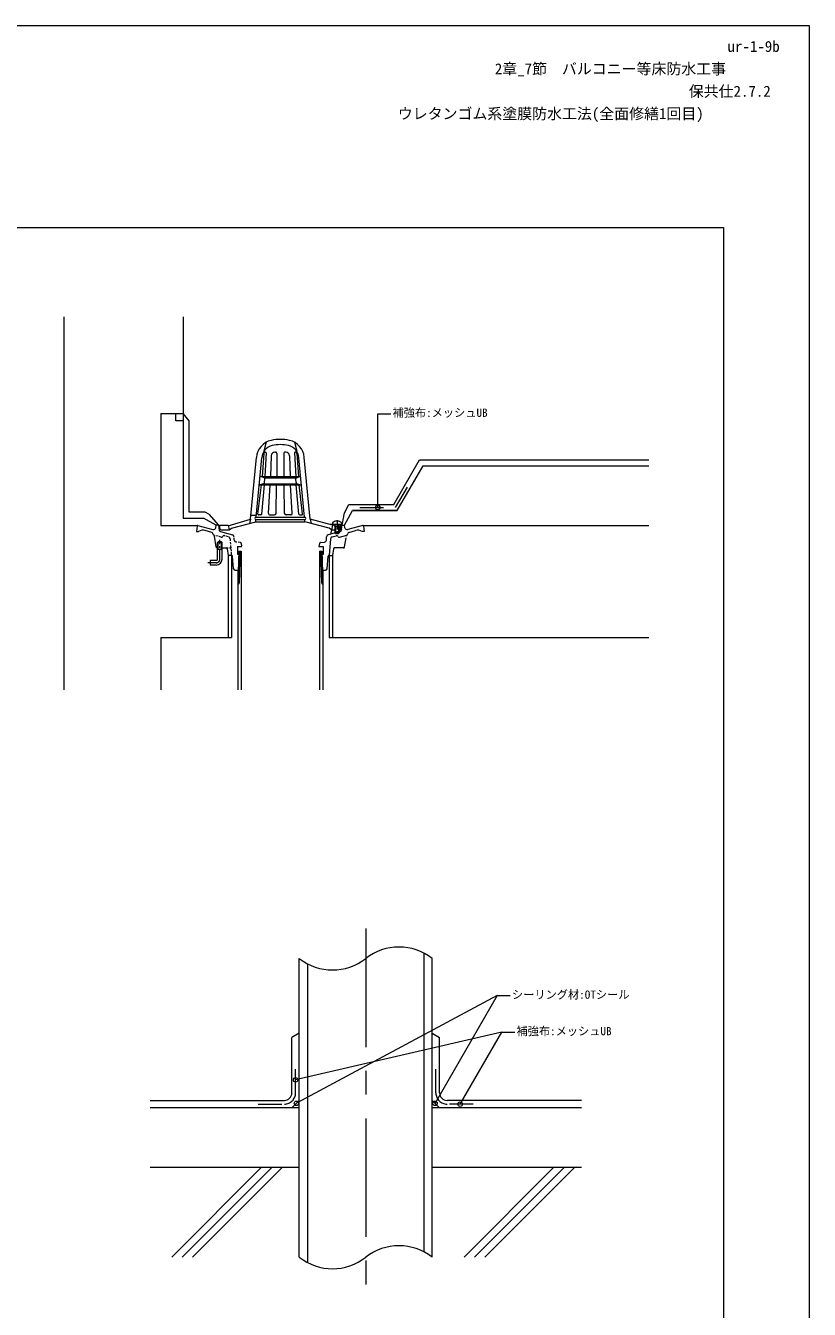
# Model space of a CAD drawing. Units: millimetres, scale not verified. Extents: x -105 to 105, y -148 to 149.
# Drawn here: x 0.1 to 105.1, y -23.3 to 148.5 of the extents above; entities that cross this region are included whole.
import ezdxf
from ezdxf.enums import TextEntityAlignment as Align

# ---------------------------------------------------------------- set-up
doc = ezdxf.new("R2010")
doc.units = ezdxf.units.MM
doc.header["$LTSCALE"] = 0.25
for name, pattern in [('CHAIN1', [8, 5, -1, 1, -1]), ('DASHED1', [1.8, 1.2, -0.6]), ('DOUBLE_CHAIN1', [8.8, 5, -1, 0.6, -0.6, 0.6, -1]), ('USER1', [19.05, 12.7, -6.35]), ('USER2', [101.6, 63.5, -12.7, 12.7, -12.7])]:
    doc.linetypes.add(name, pattern=pattern)
for name, color, linetype, lineweight in [('0-1_WAKU', 7, 'Continuous', 18), ('0-3_KUTAI', 3, 'Continuous', 18), ('0-4_BOUSUI', 1, 'Continuous', 18), ('0-5_MOJI', 7, 'Continuous', 18), ('0-6_HATCH', 9, 'Continuous', 18), ('0-7_KANAMONO', 4, 'Continuous', 18), ('0-8_kijun', 1, 'USER2', 18), ('0-9_bousui2', 7, 'USER1', 9), ('0-A_vp', 253, 'Continuous', 18)]:
    doc.layers.add(name, color=color, linetype=linetype, lineweight=lineweight)
doc.styles.add('ＭＳ ゴシック', font='')
doc.styles.get('ＭＳ ゴシック').set_extended_font_data('MS Gothic')

msp = doc.modelspace()

# ---------------------------------------------------------------- linework, layer by layer
at = {"layer": '0-1_WAKU'}
for points in [[(-104.9439, -148.4902), (105.0561, -148.4902), (105.0561, 148.5098), (-104.9439, 148.5098)], [(-90.7439, 121.5098), (93.5561, 121.5098), (93.5561, -127.4902), (-90.7439, -127.4902)]]:
    msp.add_lwpolyline(points, close=True, dxfattribs=at)
at = {"layer": '0-3_KUTAI'}
for p, q in [((5.1778, 109.5098), (5.1778, 59.5941)), ((21.1778, 109.5098), (21.1778, 82.5941)), ((18.1778, 96.5941), (18.1778, 81.5941)), ((18.1778, 96.5941), (21.1778, 96.5941)), ((21.1778, 82.5941), (23.8867, 82.5941)), ((25.5778, 81.6177), (23.8867, 82.5941)), ((42.7778, 81.6177), (43.8433, 83.5941)), ((18.1778, 81.5941), (23.1161, 81.5941)), ((45.2396, 81.5941), (83.5561, 81.5941)), ((18.1778, 66.5941), (27.6278, 66.5941)), ((18.1778, 66.5941), (18.1778, 59.5941)), ((40.7279, 66.5941), (83.5561, 66.5941)), ((36.7202, 3.62), (16.7202, 3.62)), ((74.5202, 3.62), (54.5202, 3.62)), ((36.7202, -4.38), (16.7202, -4.38)), ((74.5202, -4.38), (54.5202, -4.38))]:
    msp.add_line(p, q, dxfattribs=at)
for points in [[(21.1778, 95.5941), (20.1778, 95.5941), (20.1778, 96.5941)], [(49.8433, 83.5941), (53.3074, 89.5941), (83.5561, 89.5941)], [(49.8433, 83.5941), (43.8433, 83.5941), (49.8433, 83.5941)]]:
    msp.add_lwpolyline(points, dxfattribs=at)
at = {"layer": '0-4_BOUSUI'}
for p, q in [((21.9778, 95.5941), (21.1778, 96.5941)), ((24.6207, 83.0941), (25.8778, 81.6177)), ((42.4778, 81.6177), (42.7666, 83.2828)), ((36.7202, 13.62), (35.7202, 13.0427)), ((35.7202, 5.62), (35.7202, 13.0427)), ((54.5202, 13.62), (55.5202, 13.0427)), ((55.5202, 5.62), (55.5202, 13.0427)), ((16.7202, 4.62), (34.7202, 4.62)), ((36.7202, 4.62), (35.7202, 3.62)), ((54.5202, 4.62), (55.5202, 3.62)), ((74.5202, 4.62), (56.5202, 4.62))]:
    msp.add_line(p, q, dxfattribs=at)
for points in [[(24.6207, 83.0941), (24.1011, 83.3941), (21.9778, 83.3941), (21.9778, 95.5941)], [(42.7666, 83.2828), (43.3657, 84.3941), (49.3814, 84.3941), (52.8455, 90.3941), (83.5561, 90.3941)]]:
    msp.add_lwpolyline(points, dxfattribs=at)
for centre, start, end in [((34.7202, 5.62), 270, 0), ((56.5202, 5.62), 180, 270)]:
    msp.add_arc(centre, 1, start, end, dxfattribs=at)
at = {"layer": '0-5_MOJI'}
for p, q in [((47.2278, 96.5592), (48.9865, 96.5592)), ((47.2278, 83.9941), (47.2278, 96.5592)), ((63.2316, 18.65), (36.3327, 4.2326)), ((63.2316, 18.65), (54.9077, 4.2326)), ((63.2316, 18.65), (64.9903, 18.65)), ((63.8358, 13.7599), (65.5945, 13.7599))]:
    msp.add_line(p, q, dxfattribs=at)
msp.add_lwpolyline([(58.2702, 4.12), (63.8358, 13.7599), (36.2202, 7.37)], dxfattribs=at)
for centre in [(47.2278, 83.9941), (36.2202, 7.37), (36.3327, 4.2326), (54.9077, 4.2326), (58.2702, 4.12)]:
    msp.add_circle(centre, 0.3, dxfattribs=at)
at = {"layer": '0-6_HATCH'}
for p, q in [((19.6319, -16.38), (31.6319, -4.38)), ((21.0319, -16.38), (33.0319, -4.38)), ((22.4319, -16.38), (34.4319, -4.38)), ((58.7942, -16.38), (70.7942, -4.38)), ((60.1942, -16.38), (72.1942, -4.38)), ((61.5942, -16.38), (73.5942, -4.38))]:
    msp.add_line(p, q, dxfattribs=at)
at = {"layer": '0-7_KANAMONO'}
for p, q in [((31.9648, 91.2317), (31.7498, 88.1677)), ((32.2778, 92.7318), (31.9778, 91.5287)), ((32.2723, 91.3124), (32.1068, 88.1677)), ((32.1643, 91.4177), (32.1724, 91.4177)), ((33.4606, 91.4177), (33.5256, 91.4177)), ((33.7256, 91.2155), (33.6922, 88.1677)), ((34.6301, 91.2155), (34.6635, 88.1677)), ((34.8951, 91.4177), (34.8301, 91.4177)), ((36.0778, 92.7318), (36.3778, 91.5287)), ((36.0834, 91.3124), (36.2489, 88.1677)), ((36.1914, 91.4177), (36.1832, 91.4177)), ((36.3909, 91.2317), (36.6059, 88.1677)), ((30.1996, 82.4274), (30.989, 90.7158)), ((30.9198, 82.6917), (31.6873, 90.6669)), ((32.9609, 90.9352), (32.8638, 88.1677)), ((35.3948, 90.9352), (35.4919, 88.1677)), ((37.4359, 82.6917), (36.6684, 90.6669)), ((38.1561, 82.4274), (37.3667, 90.7158)), ((31.5107, 88.1417), (36.845, 88.1417)), ((31.9397, 88.0328), (31.5107, 88.1417)), ((32.0196, 87.9917), (36.3361, 87.9917)), ((32.0559, 87.3373), (32.09, 87.825)), ((36.2998, 87.3373), (36.2657, 87.825)), ((36.416, 88.0328), (36.845, 88.1417)), ((31.1853, 83.1247), (31.6707, 87.0417)), ((31.904, 87.157), (31.4338, 87.0417)), ((31.4338, 87.0417), (36.9219, 87.0417)), ((31.6828, 83.1124), (32.0475, 87.0417)), ((31.977, 87.1917), (36.3786, 87.1917)), ((32.5851, 83.2247), (32.8243, 87.0417)), ((33.605, 83.2155), (33.6799, 87.0417)), ((34.7507, 83.2155), (34.6758, 87.0417)), ((35.7706, 83.2247), (35.5314, 87.0417)), ((36.6728, 83.1124), (36.3082, 87.0417)), ((36.4517, 87.157), (36.9219, 87.0417)), ((37.1703, 83.1247), (36.6849, 87.0417)), ((30.2391, 82.9917), (30.9408, 82.9917)), ((30.8988, 82.6917), (37.4568, 82.6917)), ((31.583, 83.0177), (31.2851, 83.0177)), ((32.785, 83.0177), (33.405, 83.0177)), ((35.5707, 83.0177), (34.9507, 83.0177)), ((36.7727, 83.0177), (37.0706, 83.0177)), ((23.0168, 81.5065), (22.9278, 80.7944)), ((22.9278, 80.7944), (23.2278, 80.7944)), ((23.1419, 81.5906), (25.1543, 81.0514)), ((25.0108, 80.6758), (24.092, 80.922)), ((25.5285, 81.2958), (25.5778, 81.6177)), ((25.8778, 81.6177), (25.5778, 81.6177)), ((25.8778, 81.6177), (26.0046, 80.9411)), ((26.0778, 81.6177), (27.1778, 81.6177)), ((26.0778, 81.1677), (26.0778, 81.6177)), ((26.1459, 80.7858), (27.7496, 80.3561)), ((26.2248, 81.0177), (27.3278, 81.0177)), ((27.1778, 81.6177), (27.3278, 81.0177)), ((27.3278, 81.0177), (27.6278, 81.2207)), ((27.6278, 81.2206), (30.8778, 82.0915)), ((30.8778, 82.0915), (30.8988, 82.3917)), ((30.8778, 82.0917), (37.4778, 82.0917)), ((30.8988, 82.3917), (37.4568, 82.3917)), ((37.4778, 82.0915), (37.4568, 82.3917)), ((40.7279, 81.2207), (37.4778, 82.0915)), ((41.1778, 81.6177), (38.1561, 82.4274)), ((38.1561, 82.4274), (38.3061, 81.8696)), ((42.2099, 80.7858), (40.6061, 80.3561)), ((41.0278, 81.0177), (40.7279, 81.2207)), ((42.3778, 81.7177), (40.8046, 81.7177)), ((41.0001, 80.5809), (41.0558, 80.894)), ((41.1778, 81.6177), (41.0278, 81.0177)), ((41.0278, 81.0177), (41.4778, 81.0177)), ((41.1778, 81.6177), (41.0778, 81.7177)), ((41.1778, 81.9777), (41.1778, 81.7177)), ((41.5087, 81.6177), (41.1778, 81.6177)), ((41.5648, 81.5177), (41.4596, 81.705)), ((41.4778, 81.5177), (41.5219, 81.5941)), ((41.4778, 81.5177), (41.4778, 80.6047)), ((41.4778, 81.5177), (42.0778, 81.5177)), ((41.5648, 81.5177), (41.5648, 80.5177)), ((41.7299, 82.1766), (41.7299, 82.1145)), ((41.8258, 82.1145), (41.7299, 82.1145)), ((41.8258, 82.1766), (41.8258, 82.1145)), ((41.9908, 81.5177), (42.096, 81.705)), ((41.9908, 81.5177), (41.9908, 80.5177)), ((42.0778, 81.5177), (42.0338, 81.5941)), ((42.2778, 81.6177), (42.047, 81.6177)), ((42.0778, 81.5177), (42.0778, 80.6047)), ((42.2409, 81.0177), (42.0778, 81.0177)), ((42.1278, 81.0177), (42.0778, 81.0177)), ((42.2778, 81.6177), (42.1778, 81.7177)), ((42.2778, 81.1677), (42.2778, 81.6177)), ((42.3778, 81.9777), (42.3778, 81.7177)), ((42.3883, 81.1401), (42.4778, 81.6177)), ((42.4778, 81.6177), (42.7778, 81.6177)), ((42.8271, 81.2958), (42.7778, 81.6177)), ((45.2137, 81.5906), (43.2013, 81.0514)), ((43.3449, 80.6758), (44.2636, 80.922)), ((45.4278, 80.7944), (45.1278, 80.7944)), ((45.3388, 81.5065), (45.4278, 80.7944)), ((25.1789, 80.406), (25.155, 80.5227)), ((25.5589, 78.7224), (25.345, 80.1644)), ((25.8418, 79.3944), (25.7604, 79.3144)), ((26.3954, 79.3144), (25.7604, 79.3144)), ((25.7604, 78.3944), (25.7604, 79.3144)), ((26.3138, 79.3944), (25.8418, 79.3944)), ((25.8418, 78.3944), (25.8418, 79.3944)), ((26.3138, 78.3944), (26.3138, 79.3944)), ((26.3954, 79.3144), (26.3138, 79.3944)), ((26.3954, 78.3944), (26.3954, 79.3144)), ((39.4092, 79.1825), (39.3445, 78.7944)), ((39.5406, 79.3069), (40.083, 79.3671)), ((40.349, 79.6414), (40.3847, 80.0901)), ((40.9148, 79.818), (40.7376, 77.5944)), ((41.1362, 80.084), (41.6626, 80.225)), ((41.4778, 80.6047), (42.0778, 80.6047)), ((41.5648, 80.5177), (41.4778, 80.6047)), ((41.5648, 80.5177), (41.9908, 80.5177)), ((41.943, 80.0754), (41.864, 80.1645)), ((41.9908, 80.5177), (42.0778, 80.6047)), ((42.094, 80.03), (43.0687, 80.2912)), ((43.1768, 80.406), (43.2007, 80.5227)), ((25.7072, 78.5944), (25.7604, 78.5944)), ((26.3954, 78.3944), (25.7604, 78.3944)), ((25.7779, 77.0944), (25.7779, 78.3944)), ((26.3779, 77.0944), (26.3779, 78.3944)), ((26.3954, 78.5944), (26.8987, 78.5944)), ((27.047, 78.4667), (27.1778, 77.5944)), ((27.1778, 77.5944), (27.1778, 66.5941)), ((27.6278, 77.5944), (27.1778, 77.5944)), ((27.6762, 77.5944), (27.1778, 77.5944)), ((27.6278, 77.5944), (27.6278, 66.5941)), ((27.9132, 75.7785), (27.7759, 77.5024)), ((28.4278, 78.7944), (29.0112, 78.7944)), ((28.4278, 78.7944), (28.4278, 77.6944)), ((28.6141, 77.6944), (28.4278, 77.6944)), ((28.6278, 78.1344), (28.4953, 73.8944)), ((28.6278, 78.1344), (28.9128, 78.1344)), ((28.7778, 78.1344), (28.6453, 73.8944)), ((28.9128, 78.1344), (28.9128, 59.5941)), ((39.3445, 78.7944), (39.9278, 78.7944)), ((39.4428, 78.1344), (39.4428, 59.5941)), ((39.4428, 78.1344), (39.7278, 78.1344)), ((39.5778, 78.1344), (39.7103, 73.8944)), ((39.7278, 78.1344), (39.8603, 73.8944)), ((39.9278, 77.6944), (39.7416, 77.6944)), ((39.9278, 78.7944), (39.9278, 77.6944)), ((40.4425, 75.7785), (40.5798, 77.5024)), ((40.6795, 77.5944), (40.7376, 77.5944)), ((40.7279, 77.5944), (40.7279, 66.5941)), ((40.7279, 77.5944), (41.1778, 77.5944)), ((41.1778, 77.5944), (41.1778, 66.5941)), ((24.7779, 76.8944), (24.7779, 76.2944)), ((25.5779, 76.8944), (24.7779, 76.8944)), ((25.5779, 76.2944), (24.7779, 76.2944)), ((28.1317, 75.5944), (28.5485, 75.5944)), ((28.4628, 75.5944), (28.4628, 59.5941)), ((39.8072, 75.5944), (40.2431, 75.5944)), ((39.8929, 75.5944), (39.8929, 59.5941)), ((28.4953, 73.8944), (28.4628, 73.7119)), ((28.6453, 73.8944), (28.4628, 73.7119)), ((28.4953, 73.8944), (28.6453, 73.8944)), ((39.8603, 73.8944), (39.7103, 73.8944)), ((39.7103, 73.8944), (39.8929, 73.7119)), ((39.8603, 73.8944), (39.8929, 73.7119))]:
    msp.add_line(p, q, dxfattribs=at)
at = {"layer": '0-7_KANAMONO', "linetype": 'CHAIN1'}
for p, q in [((41.7778, 82.3222), (41.7778, 80.3495)), ((26.0778, 77.0944), (26.0778, 79.6944)), ((25.5778, 76.5944), (24.4778, 76.5944))]:
    msp.add_line(p, q, dxfattribs=at)
at = {"layer": '0-7_KANAMONO', "linetype": 'DASHED1'}
for p, q in [((42.3883, 81.1401), (42.351, 80.9411)), ((26.2616, 80.03), (25.287, 80.2912)), ((26.4127, 80.0754), (26.4917, 80.1645)), ((27.2195, 80.084), (26.6931, 80.225)), ((27.4409, 79.818), (27.618, 77.5944)), ((28.0067, 79.6414), (27.971, 80.0901)), ((28.8151, 79.3069), (28.2727, 79.3671)), ((28.9465, 79.1825), (29.0112, 78.7944)), ((26.8987, 78.5944), (27.3999, 78.5944))]:
    msp.add_line(p, q, dxfattribs=at)
at = {"layer": '0-7_KANAMONO', "linetype": 'DOUBLE_CHAIN1'}
for p, q in [((42.7968, 78.7224), (43.0107, 80.1644)), ((40.7376, 77.5944), (41.1778, 77.5944)), ((41.3087, 78.4667), (41.1778, 77.5944)), ((42.6485, 78.5944), (41.457, 78.5944))]:
    msp.add_line(p, q, dxfattribs=at)
at = {"layer": '0-7_KANAMONO'}
msp.add_lwpolyline([(27.1931, 81.5565), (30.1996, 82.4274), (30.0496, 81.8696)], dxfattribs=at)
for centre, radius, start, end in [((33.4829, 90.5413), 2.5, 102.54309, 175.99998), ((34.1778, 87.4177), 5.7, 77.45692, 102.54307), ((34.8728, 90.5413), 2.5, 4.00002, 77.45691), ((33.4829, 90.5413), 1.8, 102.54309, 175.99998), ((32.1643, 91.2177), 0.2, 90, 175.9858), ((32.1724, 91.3177), 0.1, 356.98719, 90), ((33.4606, 90.9177), 0.5, 90, 177.99043), ((34.1778, 87.4177), 5, 77.45692, 102.54307), ((33.5256, 91.2177), 0.2, 359.37178, 90), ((34.8301, 91.2177), 0.2, 90, 180.6282), ((34.8951, 90.9177), 0.5, 2.00955, 90), ((34.8728, 90.5413), 1.8, 4.00002, 77.45691), ((36.1832, 91.3177), 0.1, 90, 183.01278), ((36.1914, 91.2177), 0.2, 4.01418, 90), ((31.8905, 87.839), 0.2, 356.00018, 75.75797), ((36.4652, 87.839), 0.2, 104.24203, 183.99981), ((31.8564, 87.3512), 0.2, 283.77217, 355.99978), ((36.4993, 87.3512), 0.2, 184.00021, 256.22782), ((30.8988, 82.5417), 0.15, 90, 270), ((31.2851, 83.1177), 0.1, 175.9858, 270), ((31.583, 83.1177), 0.1, 270, 356.98719), ((32.785, 83.2177), 0.2, 177.99043, 270), ((33.405, 83.2177), 0.2, 270, 359.37178), ((34.9507, 83.2177), 0.2, 180.6282, 270), ((35.5707, 83.2177), 0.2, 270, 2.00955), ((36.7727, 83.1177), 0.1, 183.01278, 270), ((37.0706, 83.1177), 0.1, 270, 4.01418), ((37.4568, 82.5417), 0.15, 270, 90), ((23.1161, 81.4941), 0.1, 74.99782, 172.88444), ((23.8073, 79.8594), 1.1, 74.99997, 121.7902), ((25.232, 81.3412), 0.3, 254.99992, 351.29277), ((26.2012, 80.978), 0.2, 190.61488, 255.0005), ((26.2278, 81.1677), 0.15, 180, 268.85387), ((41.2035, 80.8677), 0.15, 90, 169.91186), ((41.7778, 81.1777), 1, 92.7457, 126.86987), ((41.4378, 81.6927), 0.025, 29.32918, 90), ((41.7778, 81.1777), 1, 53.13013, 87.25409), ((42.1178, 81.6927), 0.025, 90, 150.67082), ((42.1278, 81.1677), 0.15, 270, 0), ((42.2409, 81.1677), 0.15, 270, 349.38435), ((43.1237, 81.3412), 0.3, 188.70713, 285.00027), ((44.5483, 79.8594), 1.1, 58.20979, 105.00003), ((45.2396, 81.4941), 0.1, 7.11577, 105.00047), ((24.959, 80.4826), 0.2, 11.56621, 75.0005), ((25.3258, 80.4361), 0.15, 191.56628, 239.30831), ((25.1472, 80.1351), 0.2, 8.43475, 59.30958), ((27.6716, 80.0659), 0.3005, 36.44581, 74.95705), ((39.5572, 79.1578), 0.15, 96.32884, 170.53767), ((40.0499, 79.6653), 0.3, 276.33024, 355.4454), ((40.6839, 80.0662), 0.3001, 105.02401, 175.43667), ((40.8032, 80.6159), 0.2, 284.99949, 349.91256), ((41.2138, 79.7942), 0.3, 105.00009, 175.4454), ((41.7143, 80.0318), 0.2, 41.56493, 105.00024), ((42.0552, 80.1749), 0.15, 221.56349, 284.99871), ((43.0299, 80.4361), 0.15, 284.99871, 348.43371), ((43.3966, 80.4826), 0.2, 104.99949, 168.43379), ((25.7072, 78.7444), 0.15, 188.43515, 270), ((26.8987, 78.4444), 0.15, 8.5307, 90), ((27.6762, 77.4944), 0.1, 4.55455, 90), ((40.6795, 77.4944), 0.1, 90, 175.44544), ((25.5779, 77.0944), 0.8, 270, 0), ((25.5779, 77.0944), 0.2, 270, 0), ((28.1125, 75.7944), 0.2, 184.55389, 270), ((40.2431, 75.7944), 0.2, 270, 355.44616)]:
    msp.add_arc(centre, radius, start, end, dxfattribs=at)
at = {"layer": '0-7_KANAMONO', "linetype": 'DASHED1'}
for centre, radius, start, end in [((42.1545, 80.978), 0.2, 284.99949, 349.38511), ((25.3258, 80.4361), 0.15, 239.30831, 255.00128), ((26.3005, 80.1749), 0.15, 255.00128, 318.4365), ((26.6413, 80.0318), 0.2, 74.99975, 138.43507), ((27.1419, 79.7942), 0.3, 4.5546, 74.99991), ((27.6719, 80.0663), 0.3, 4.55425, 36.43097), ((28.3058, 79.6653), 0.3, 184.55459, 263.66975), ((28.7985, 79.1578), 0.15, 9.46233, 83.67116), ((27.3999, 78.4444), 0.15, 4.55501, 90)]:
    msp.add_arc(centre, radius, start, end, dxfattribs=at)
at = {"layer": '0-7_KANAMONO', "linetype": 'DOUBLE_CHAIN1'}
for centre, radius, start, end in [((43.2085, 80.1351), 0.2, 120.69041, 171.56524), ((41.457, 78.4444), 0.15, 90, 171.46929), ((42.6485, 78.7444), 0.15, 270, 351.56463)]:
    msp.add_arc(centre, radius, start, end, dxfattribs=at)
at = {"layer": '0-7_KANAMONO', "linetype": 'CHAIN1'}
msp.add_arc((25.5778, 77.0944), 0.5, 270, 0, dxfattribs=at)
at = {"layer": '0-8_kijun'}
msp.add_line((45.6202, 27.62), (45.6202, -20.38), dxfattribs=at)
at = {"layer": '0-9_bousui2'}
for p, q in [((36.2202, 5.62), (36.2202, 9.12)), ((55.0202, 5.62), (55.0202, 9.12)), ((31.2202, 4.12), (34.7202, 4.12)), ((60.0202, 4.12), (56.5202, 4.12))]:
    msp.add_line(p, q, dxfattribs=at)
msp.add_lwpolyline([(44.8433, 83.9941), (49.6124, 83.9941), (51.9969, 88.1242)], dxfattribs=at)
for centre, start, end in [((34.7202, 5.62), 270, 0), ((56.5202, 5.62), 180, 270)]:
    msp.add_arc(centre, 1.5, start, end, dxfattribs=at)
at = {"layer": '0-A_vp'}
for p, q in [((53.4202, 24.3322), (53.4202, -15.6678)), ((36.7202, -16.38), (36.7202, 23.62)), ((37.8202, 22.9079), (37.8202, -17.0921)), ((54.5202, -16.38), (54.5202, 23.62))]:
    msp.add_line(p, q, dxfattribs=at)
for centre, start, end in [((50.0702, 17.9524), 51.86267, 128.13733), ((41.1702, 29.2877), 231.86267, 308.13733), ((50.0702, -22.0476), 51.86267, 128.13733), ((41.1702, -10.7123), 231.86267, 308.13733)]:
    msp.add_arc(centre, 7.2059, start, end, dxfattribs=at)

# ---------------------------------------------------------------- texts
at = {"layer": '0-1_WAKU', "style": 'ＭＳ ゴシック'}
for s, p in [('ur-1-9b', (94.1028, 144.5599)), ('2章_7節\u3000バルコニー等床防水工事', (62.915, 141.5599)), ('保共仕2.7.2', (88.9049, 138.5599)), ('ウレタンゴム系塗膜防水工法(全面修繕1回目)', (49.9201, 135.5599))]:
    msp.add_text(s, height=1.466, dxfattribs=at).set_placement(p, align=Align.BOTTOM_LEFT)
at = {"layer": '0-5_MOJI', "style": 'ＭＳ ゴシック'}
for s, p in [('補強布:メッシュUB', (49.2071, 95.8092)), ('シーリング材:OTシール', (65.2108, 17.9)), ('補強布:メッシュUB', (65.815, 13.0099))]:
    msp.add_text(s, height=1.1, dxfattribs=at).set_placement(p, align=Align.BOTTOM_LEFT)

doc.saveas('drawing.dxf')
